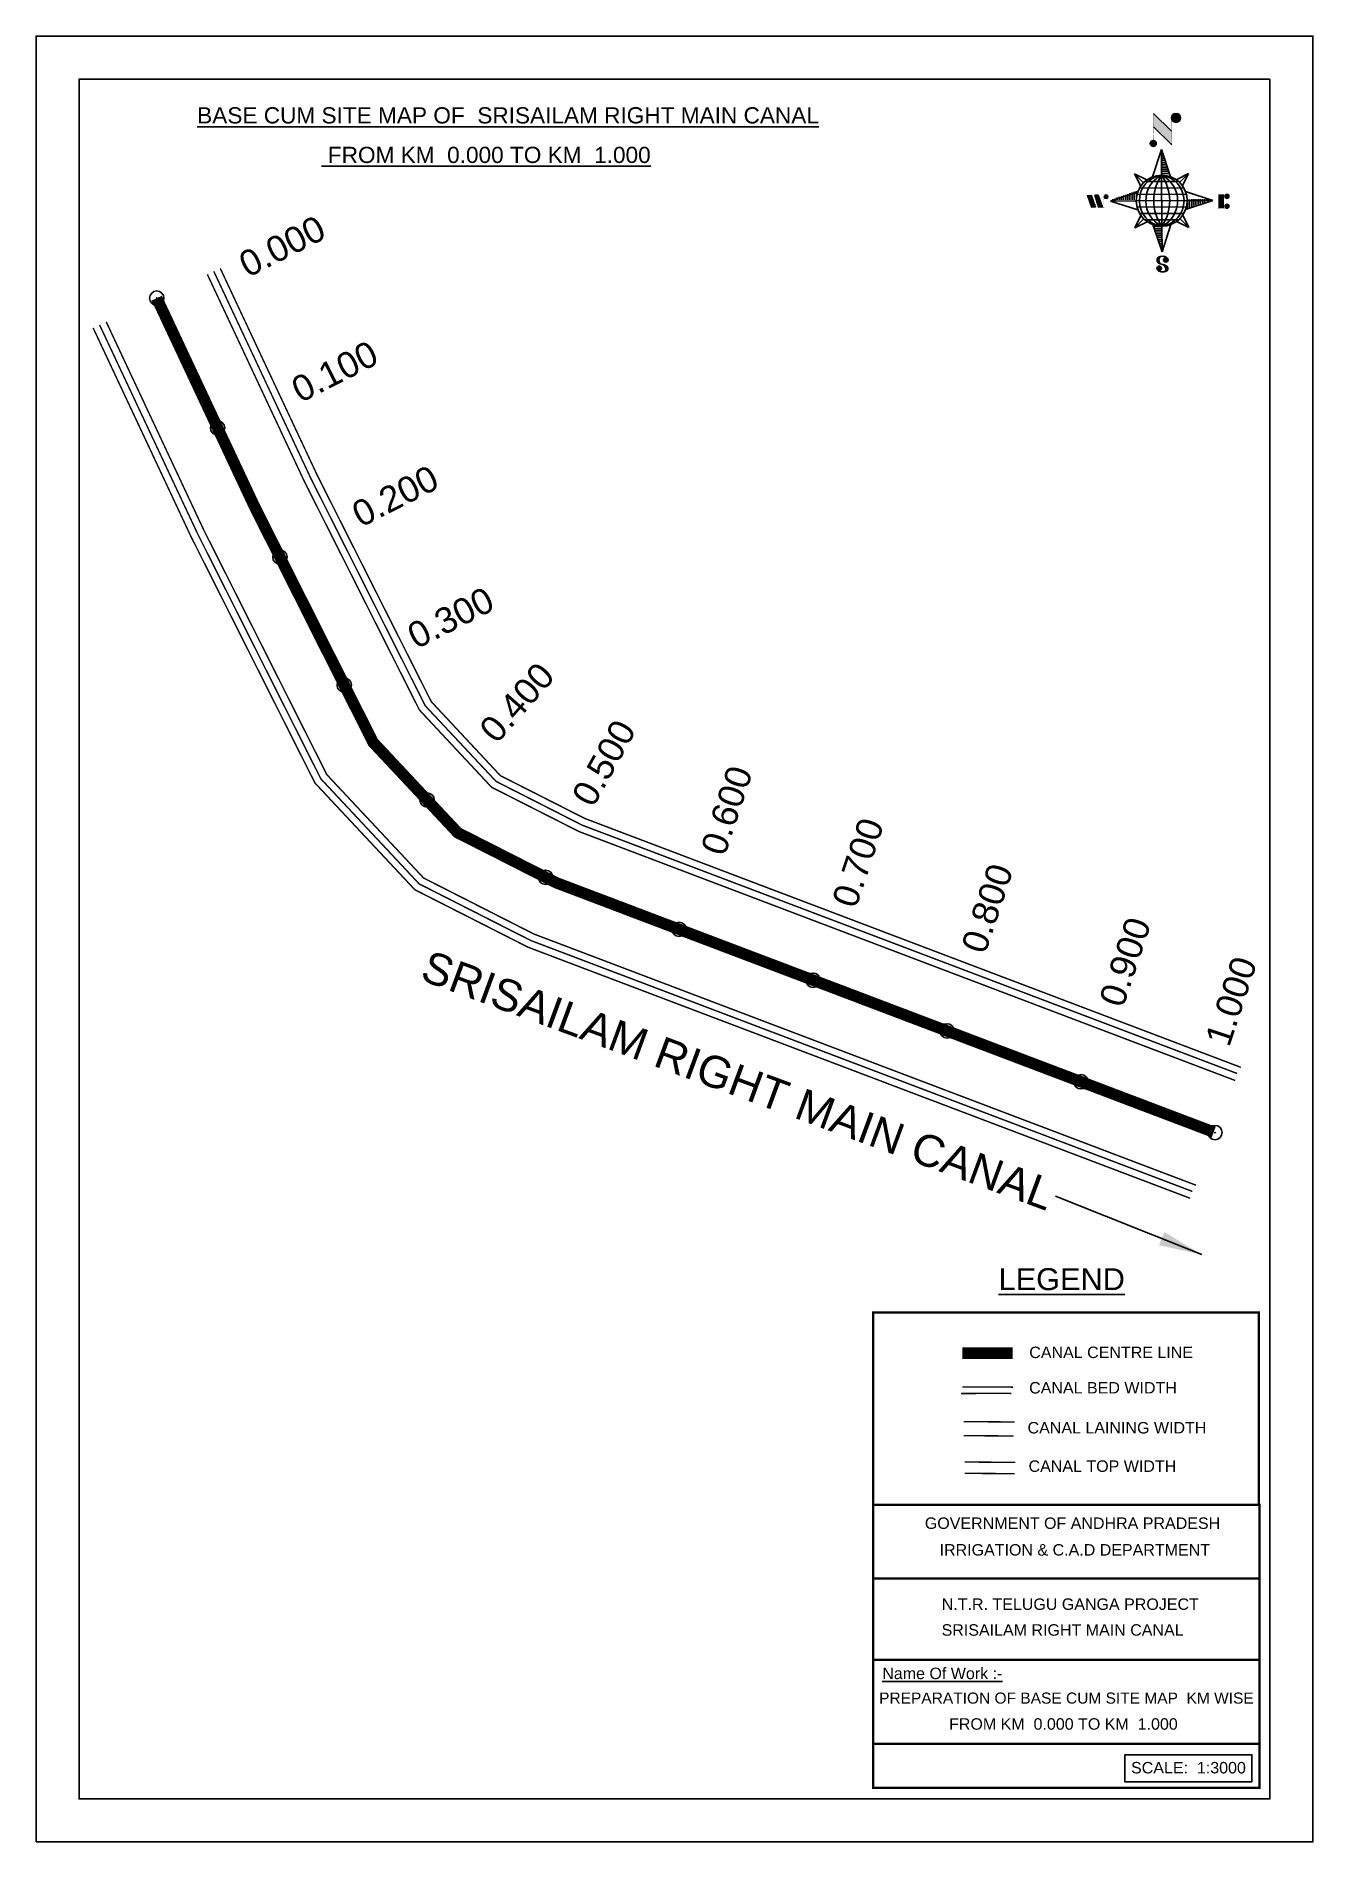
# Model space of a CAD drawing. Header units: inches. Extents: x 257298 to 258189, y 1758361 to 1759621.
import ezdxf

# ---------------------------------------------------------------- set-up
doc = ezdxf.new("R2010")
doc.units = ezdxf.units.IN
doc.header["$MEASUREMENT"] = 0
doc.header["$PDMODE"] = 32
doc.header["$PDSIZE"] = 10
for name, color, linetype in [('AQUADUCT', 1, 'Continuous'), ('bed with', 5, 'Continuous'), ('bord', 1, 'Continuous'), ('CHAINAGE', 7, 'Continuous'), ('FRAME 025', 7, 'Continuous'), ('lining', 4, 'Continuous'), ('TEXT', 7, 'Continuous'), ('top of bund', 1, 'Continuous'), ('V', 6, 'Continuous')]:
    doc.layers.add(name, color=color, linetype=linetype)
doc.styles.get("Standard").update_dxf_attribs({"font": 'arial.ttf'})
doc.dimstyles.get("Standard").update_dxf_attribs({"dimtxt": 0.18, "dimasz": 0.18, "dimexe": 0.18, "dimexo": 0.0625, "dimgap": 0.09, "dimtad": 0, "dimtih": 1, "dimtoh": 1, "dimdec": 4, "dimzin": 0, "dimdsep": 46, "dimtxsty": 'Standard', "dimcen": 0.09, "dimadec": 0, "dimazin": 0, "dimtfac": 1, "dimtdec": 4, "dimtofl": 0, "dimtmove": 0, "dimatfit": 3, "dimfxl": 0, "dimtolj": 1, "dimtzin": 0, "dimarcsym": 0})
pattern_1 = [(267.297113149, (-8720374.938, 50637915.138), (10.5367255337, -0.497431438), [])]
pattern_2 = [(357.297113149, (-8720374.938, 50637915.138), (0.497431438, 10.5367255337), [])]

# ---------------------------------------------------------------- blocks, each defined once
blk = doc.blocks.new('*X5')
at = {"color": 0, "linetype": 'Continuous'}
for p, q in [((6321.6, 240.5), (6322.3, 241.2)), ((6321.6, 240.3), (6322.3, 241)), ((6321.6, 240.1), (6322.3, 240.8)), ((6321.6, 239.9), (6322.4, 240.7)), ((6321.6, 239.8), (6322.4, 240.6)), ((6321.6, 239.6), (6322.5, 240.5)), ((6321.6, 239.4), (6322.5, 240.3)), ((6321.6, 239.2), (6322.6, 240.2)), ((6321.7, 239.1), (6322.6, 240.1)), ((6321.8, 240.8), (6322.4, 241.4)), ((6321.8, 239), (6322.7, 240)), ((6321.8, 239), (6322.8, 239.9)), ((6321.9, 238.9), (6322.9, 239.8)), ((6322, 238.8), (6323, 239.7)), ((6322.1, 241.3), (6322.4, 241.6)), ((6322.1, 238.7), (6323.1, 239.6)), ((6322.2, 238.6), (6323.1, 239.6)), ((6322.3, 238.5), (6323.2, 239.5)), ((6322.4, 238.5), (6323.3, 239.4)), ((6322.5, 238.4), (6323.4, 239.3)), ((6322.7, 238.4), (6323.6, 239.3)), ((6322.8, 238.3), (6323.7, 239.2)), ((6322.9, 238.3), (6323.8, 239.1)), ((6323.1, 238.2), (6323.9, 239.1)), ((6323.2, 238.2), (6324, 239)), ((6323.3, 238.2), (6324.2, 239)), ((6323.5, 238.1), (6324.3, 238.9)), ((6323.7, 238.1), (6324.4, 238.9)), ((6323.8, 238.1), (6324.6, 238.8)), ((6324.1, 238.2), (6324.7, 238.8)), ((6324.3, 238.3), (6324.9, 238.8)), ((6324.6, 238.3), (6325.1, 238.8)), ((6324.8, 238.4), (6325.2, 238.8)), ((6325.1, 238.5), (6325.4, 238.8)), ((6325.4, 238.6), (6325.6, 238.8))]:
    blk.add_line(p, q, dxfattribs=at)
blk = doc.blocks.new('*X4')
at = {"color": 0, "linetype": 'Continuous'}
for p, q in [((6324.4, 240.3), (6324.5, 240.4)), ((6324.6, 240.3), (6324.8, 240.5)), ((6324.7, 240.2), (6325, 240.5)), ((6324.8, 240.2), (6325.2, 240.6)), ((6325, 240.1), (6325.5, 240.6)), ((6325.1, 240.1), (6325.6, 240.6)), ((6325.2, 240), (6325.8, 240.6)), ((6325.3, 240), (6326, 240.6)), ((6325.4, 239.9), (6326.1, 240.6)), ((6325.5, 239.8), (6326.2, 240.5)), ((6325.6, 239.8), (6326.3, 240.5)), ((6325.7, 239.7), (6326.5, 240.4)), ((6325.9, 239.6), (6326.6, 240.3)), ((6326, 239.5), (6326.7, 240.3)), ((6326, 239.4), (6326.8, 240.2)), ((6326.1, 239.3), (6327, 240.2)), ((6326.2, 239.3), (6327.1, 240.1)), ((6326.3, 239.2), (6327.1, 240)), ((6326.4, 239.1), (6327.2, 239.9)), ((6326.5, 239), (6327.3, 239.8)), ((6326.5, 238.9), (6327.4, 239.7)), ((6326.6, 238.8), (6327.5, 239.6)), ((6326.7, 238.7), (6327.5, 239.5)), ((6326.8, 238.6), (6327.6, 239.4)), ((6326.8, 238.5), (6327.7, 239.3)), ((6326.8, 236.5), (6327.4, 237)), ((6326.9, 238.3), (6327.8, 239.2)), ((6326.9, 238.2), (6327.9, 239.1)), ((6326.9, 236.8), (6327.6, 237.4)), ((6327, 238.1), (6327.8, 239)), ((6327, 237.9), (6327.8, 238.8)), ((6327, 237.8), (6327.8, 238.6)), ((6327, 237.6), (6327.8, 238.4)), ((6327, 237.4), (6327.8, 238.2)), ((6327, 237.3), (6327.8, 238)), ((6327, 237.1), (6327.8, 237.9))]:
    blk.add_line(p, q, dxfattribs=at)
blk = doc.blocks.new('H')
at = {"layer": 'bord', "extrusion": (0.000427885, 0.004792, 0.999988)}
h = blk.add_hatch(dxfattribs=at)
h.set_pattern_fill('LINE', color=8, scale=84.387686, angle=-2.70289, style=0)
h.set_pattern_definition(pattern_2)
h.paths.add_polyline_path([(-492.5, 785.6, -0.090992), (-448, 775.2), (-486.5, 912)])
h = blk.add_hatch(dxfattribs=at)
h.set_pattern_fill('LINE', color=8, scale=84.387686, angle=-92.70289, style=0)
h.set_pattern_definition(pattern_1)
h.paths.add_polyline_path([(-624.9, 665.1, -0.090992), (-614.5, 709.6), (-751.3, 671.1)])
h = blk.add_hatch(dxfattribs=at)
h.set_pattern_fill('LINE', color=8, scale=84.387686, angle=-92.70289, style=0)
h.set_pattern_definition(pattern_1)
h.paths.add_polyline_path([(-245.6, 647.2), (-372, 653.2, -0.090992), (-382.4, 608.7)])
h = blk.add_hatch(dxfattribs=at)
h.set_pattern_fill('LINE', color=8, scale=84.387686, angle=-2.70289, style=0)
h.set_pattern_definition(pattern_2)
h.paths.add_polyline_path([(-504.4, 532.7, -0.090992), (-548.9, 543.1), (-510.4, 406.3)])
for p, q in [((-516.2, 1087.1, -1217.1), (-431.5, 994, -1216.7)), ((-519.4, 1020.4, -1216.8), (-434.7, 927.3, -1216.4)), ((-538.3, 773.7, -1215.6), (-487, 906.2, -1216.3)), ((-487, 906.2, -1216.3), (-493, 779.8, -1215.7)), ((-487, 906.2, -1216.3), (-448.5, 769.4, -1215.7)), ((-626.7, 793.8, -1215.7), (-566.8, 760.2, -1215.6)), ((-626.7, 793.8, -1215.7), (-584.1, 747, -1215.5)), ((-598.9, 731, -1215.4), (-626.7, 793.8, -1215.7)), ((-421.3, 753.3, -1215.6), (-358.5, 781.1, -1215.7)), ((-358.5, 781.1, -1215.7), (-405.3, 738.5, -1215.5)), ((-358.5, 781.1, -1215.7), (-392.1, 721.2, -1215.4)), ((-864.7, 700.9, -1215.1), (-846.9, 637.7, -1214.9)), ((-846.9, 700.1, -1215.1), (-829.1, 636.9, -1214.9)), ((-829.1, 699.2, -1215.2), (-811.3, 636, -1214.9)), ((-829.1, 699.2, -1215.2), (-811.3, 698.4, -1215.2)), ((-811.3, 698.4, -1215.2), (-793.5, 635.2, -1214.9)), ((-751.8, 665.3, -1215), (-615, 703.8, -1215.3)), ((-751.8, 665.3, -1215), (-625.4, 659.3, -1215)), ((-619.3, 614, -1214.8), (-751.8, 665.3, -1215)), ((-246.1, 641.4, -1215.1), (-382.9, 602.9, -1214.9)), ((-378.6, 692.6, -1215.3), (-246.1, 641.4, -1215.1)), ((-372.5, 647.4, -1215.1), (-246.1, 641.4, -1215.1)), ((-213.5, 669.3, -1215.3), (-216.7, 600.8, -1214.9)), ((-197.2, 599.9, -1214.9), (-193.9, 668.4, -1215.3)), ((-639.4, 525.6, -1214.4), (-605.8, 585.5, -1214.7)), ((-639.4, 525.6, -1214.4), (-592.6, 568.1, -1214.6)), ((-576.6, 553.3, -1214.6), (-639.4, 525.6, -1214.4)), ((-510.9, 400.5, -1213.9), (-549.4, 537.2, -1214.5)), ((-371.2, 512.9, -1214.5), (-431.1, 546.5, -1214.6)), ((-371.2, 512.9, -1214.5), (-413.8, 559.7, -1214.7)), ((-399, 575.7, -1214.7), (-371.2, 512.9, -1214.5)), ((-459.6, 533, -1214.5), (-510.9, 400.5, -1213.9)), ((-504.9, 526.9, -1214.5), (-510.9, 400.5, -1213.9))]:
    blk.add_line(p, q, dxfattribs=at)
at = {"layer": 'bord', "color": 8, "linetype": 'ByBlock', "extrusion": (0.000427885, 0.004792, 0.999988)}
for p, q in [((-386.5, 711.4, -1215.4), (-605.5, 721.7, -1215.4)), ((-410.8, 744.2, -1215.5), (-578.1, 752.1, -1215.5)), ((-493, 779.8, -1215.7), (-504.9, 526.9, -1214.5)), ((-372.5, 647.4, -1215.1), (-625.4, 659.3, -1215)), ((-378, 615.9, -1214.9), (-622.9, 627.5, -1214.9)), ((-375, 679.2, -1215.3), (-619.9, 690.7, -1215.2)), ((-392.4, 584.9, -1214.8), (-611.4, 595.3, -1214.7)), ((-419.8, 554.6, -1214.6), (-587.1, 562.5, -1214.6))]:
    blk.add_line(p, q, dxfattribs=at)
at = {"layer": 'bord', "extrusion": (0.000427885, 0.004792, 0.999988), "elevation": -1212.1}
for points in [[(-522, 959.6, 1.61, 1.61, 0), (-515.7, 1092.9, 1.61, 1.61, 0)], [(-434.2, 933.1, 1.61, 1.61, 0), (-427.9, 1066.5, 1.61, 1.61, 0)], [(-870.1, 707, 0.642, 0.642, 0), (-846.4, 705.9, 0.642, 0.642, 0)], [(-828.6, 642.7, 0.642, 0.642, 0), (-855.2, 643.9, 0.642, 0.642, 0)], [(-828.6, 642.7, 0.642, 0.642, 0), (-821, 678, 0.642, 0.642, 0)], [(-810.8, 641.8, 0.642, 0.642, 0), (-784.1, 640.6, 0.642, 0.642, 0)], [(-793, 641, 0.642, 0.642, 0), (-781.6, 693.9, 0.642, 0.642, 0)], [(-222.7, 675.6, 0.706, 0.706, 0), (-173.8, 673.3, 0.706, 0.706, 0)], [(-177.1, 604.8, 0.706, 0.706, 0), (-226, 607.1, 0.706, 0.706, 0)]]:
    blk.add_lwpolyline(points, format="xyseb", dxfattribs=at)
for points in [[(-413.7, 1073.1, 22.3, 22.3, 1), (-397.6, 1057.7, 22.3, 22.3, 1)], [(-530.3, 949.5, 14.8, 14.8, 1), (-519.6, 939.3, 14.8, 14.8, 1)], [(-775.9, 696.6, 8.9, 8.9, 1), (-769.5, 690.4, 8.9, 8.9, 1)], [(-177.8, 666.9, 9.79, 9.79, 1), (-170.8, 660.1, 9.79, 9.79, 1)], [(-180.1, 618, 9.79, 9.79, 1), (-173.1, 611.2, 9.79, 9.79, 1)], [(-489.8, 361.7, 11.1, 11.1, 1), (-498.1, 369.1, 11.1, 11.1, 1)], [(-525.2, 321.6, 11.1, 11.1, 1), (-533.4, 328.9, 11.1, 11.1, 1)]]:
    blk.add_lwpolyline(points, format="xyseb", close=True, dxfattribs=at)
at = {"layer": 'bord', "extrusion": (0.000427885, 0.004792, 0.999988), "const_width": 0.706, "elevation": -1212.1}
blk.add_lwpolyline([(-194.8, 644.8), (-185, 644.4)], dxfattribs=at)
at = {"layer": 'bord', "extrusion": (0.000427885, 0.004792, 0.999988), "elevation": -1212.1}
for points in [[(-537, 317.4), (-530.7, 310.5), (-519.8, 306.8), (-504.9, 306.9), (-493.9, 310), (-486.3, 317.7), (-486.5, 325.8), (-490.6, 333.3), (-493.5, 336.2), (-502.8, 340.9), (-522.5, 347.3), (-530.4, 351.6), (-533.7, 354.6), (-537.4, 362.6), (-537, 373.4), (-530, 380.7), (-520, 384.1), (-503.5, 384.2), (-492.5, 379.9), (-487.1, 373.3)], [(-522.5, 347.6), (-526.2, 353.8), (-527.8, 360.6), (-527.9, 370.6), (-525.9, 375.5), (-521.3, 381.2), (-514.5, 384.4)], [(-504.9, 306.9), (-499, 312.4), (-497, 319.4), (-497.5, 326.5), (-501.2, 335.4), (-509.2, 343.2)]]:
    blk.add_lwpolyline(points, dxfattribs=at)
at = {"layer": 'bord', "extrusion": (0.000427885, 0.004792, 0.999988)}
for centre, radius in [((-405.6, 1065.4, -1212.1), 22.3), ((-525, 944.4, -1212.1), 14.8), ((-498.4, 659.1, -1212.1), 126.6), ((-772.7, 693.5, -1212.1), 8.9), ((-174.3, 663.5, -1212.1), 9.79), ((-176.6, 614.6, -1212.1), 9.79), ((-494, 365.4, -1212.1), 11.1), ((-529.3, 325.2, -1212.1), 11.1)]:
    blk.add_circle(centre, radius, dxfattribs=at)
at = {"layer": 'bord', "color": 8, "linetype": 'ByBlock', "extrusion": (0.000427885, 0.004792, 0.999988)}
for centre, radius, start, end in [((-481.5, 658.3, -1212.1), 127.7, 94.92536, 259.66906), ((-436.8, 656.2, -1212.1), 140.8, 113.28644, 241.30798), ((-315.9, 650.5, -1212.1), 222.3, 142.58916, 212.00526), ((-560.1, 662.1, -1212.1), 140.8, 293.28644, 61.30798), ((-681, 667.8, -1212.1), 222.3, 322.58916, 32.00526), ((-515.4, 659.9, -1212.1), 127.7, 274.92536, 79.66906)]:
    blk.add_arc(centre, radius, start, end, dxfattribs=at)
at = {"layer": 'bord', "extrusion": (0.000427885, 0.004792, 0.999988)}
for points in [[(-515.7, 1092.9, -1212.1), (-431, 999.8, -1212.1), (-518.9, 1026.2, -1212.1), (-434.2, 933.1, -1212.1)], [(-864.1, 706.7, -1212.1), (-846.4, 705.9, -1212.1), (-846.3, 643.5, -1212.1), (-828.6, 642.7, -1212.1)], [(-828.6, 705, -1212.1), (-810.8, 704.2, -1212.1), (-810.8, 641.8, -1212.1), (-793, 641, -1212.1)], [(-193.4, 674.2, -1212.1), (-196.6, 605.7, -1212.1), (-213, 675.1, -1212.1), (-216.2, 606.7, -1212.1)]]:
    blk.add_solid(points, dxfattribs=at)
at = {"layer": 'bord', "extrusion": (0.000427885, 0.004792, 0.999988), "xscale": 7.977342409717546, "yscale": 7.977342408231451, "zscale": 7.977342408476333, "rotation": 138.0840426661453}
for name, p in [('*X4', (38300.5, -31929.4, -1212.1)), ('*X5', (38314.4, -31950.9, -1212.1))]:
    blk.add_blockref(name, p, dxfattribs=at)

msp = doc.modelspace()

# ---------------------------------------------------------------- linework, layer by layer
at = {"linetype": 'ByBlock'}
for points in [[(257297.7, 1758361.1), (257297.7, 1759621.1), (258188.7, 1759621.1), (258188.7, 1758361.1)], [(258158.7, 1759591.1), (258158.7, 1758391.1), (257327.7, 1758391.1), (257327.7, 1759591.1)]]:
    msp.add_lwpolyline(points, close=True, dxfattribs=at)
at = {"color": 3}
for p in [(257381.9, 1759438.3), (257424.3, 1759347.8), (257467.8, 1759257.7), (257512.7, 1759168.4), (257570.6, 1759088.1), (257653.3, 1759034.2), (257746.4, 1758997.9), (257839.9, 1758962.4), (257933.4, 1758927), (258026.9, 1758891.5), (258120.4, 1758856.1)]:
    msp.add_point(p, dxfattribs=at)
at = {"layer": 'bed with', "const_width": 1}
for points in [[(257417.2, 1759454.9), (257484.9, 1759310.4), (257565.2, 1759150.9), (257615.6, 1759097), (257676.6, 1759066.1), (258134.5, 1758892.4)], [(257346.6, 1759421.8), (257414.8, 1759276.3), (257500.6, 1759105.8), (257568.1, 1759033.7), (257645.1, 1758994.6), (258107.2, 1758819.3)], [(257978.3, 1758674), (257976.2, 1758674.1), (257943.5, 1758674), (257943.2, 1758674.1)], [(257979.4, 1758678.4), (257976.3, 1758678.5), (257944.1, 1758678.5)]]:
    msp.add_lwpolyline(points, dxfattribs=at)
at = {"layer": 'FRAME 025', "lineweight": -3, "const_width": 1.64}
for points in [[(257881.9, 1758730.5), (258151, 1758730.5), (258151, 1758596.3), (257881.9, 1758596.3)], [(257881.9, 1758596.3), (258151.4, 1758596.3), (258151.4, 1758398.8), (257881.9, 1758398.8)]]:
    msp.add_lwpolyline(points, close=True, dxfattribs=at)
for points in [[(257881.9, 1758545), (258151.4, 1758545)], [(257881.9, 1758488.1), (258151.4, 1758488.1)], [(257881.9, 1758429.5), (258151.4, 1758429.5)]]:
    msp.add_lwpolyline(points, dxfattribs=at)
at = {"layer": 'lining', "const_width": 1}
for points in [[(257421.7, 1759457), (257489.4, 1759312.6), (257569.3, 1759153.8), (257618.7, 1759101.1), (257678.7, 1759070.6), (258135.8, 1758897.3)], [(257342, 1759419.6), (257410.3, 1759274.1), (257496.4, 1759102.9), (257565, 1759029.6), (257643.1, 1758990), (258104.6, 1758815)], [(257945.1, 1758654.4), (257969.8, 1758654.2), (257980.5, 1758654.1)], [(257945.1, 1758644.6), (257971.9, 1758644.4), (257980, 1758644.3)]]:
    msp.add_lwpolyline(points, dxfattribs=at)
at = {"layer": 'top of bund', "const_width": 1}
for points in [[(257426.2, 1759459.1), (257493.9, 1759314.7), (257573.5, 1759156.7), (257621.7, 1759105.1), (257680.7, 1759075.2), (258138.4, 1758901.6)], [(257337.5, 1759417.5), (257405.8, 1759271.9), (257492.3, 1759100), (257562, 1759025.5), (257641, 1758985.4), (258103.1, 1758810.2)], [(257945.7, 1758626.2), (257970.2, 1758626), (257981.1, 1758625.9)], [(257980.7, 1758618), (257972.7, 1758618.1), (257945.8, 1758618.3)]]:
    msp.add_lwpolyline(points, dxfattribs=at)
at = {"layer": 'V', "color": 6, "const_width": 8}
for points in [[(257381.9, 1759438.3), (257449.9, 1759293.3), (257532.9, 1759128.3), (257591.9, 1759065.3), (257660.9, 1759030.3), (258119.5, 1758856.4)], [(257979.3, 1758702.1), (257976.7, 1758702.1), (257944.1, 1758702.1)], [(257944.1, 1758702.1), (257979.3, 1758702.1)]]:
    msp.add_lwpolyline(points, dxfattribs=at)
at = {"layer": 'V', "color": 0}
msp.add_lwpolyline([(258057.4, 1758421.9), (258146.1, 1758421.9), (258146.1, 1758403.1), (258057.4, 1758403.1)], close=True, dxfattribs=at)

# ---------------------------------------------------------------- block references
at = {"layer": 'AQUADUCT', "color": 1, "xscale": 0.1408039184319789, "yscale": 0.1408039184752852, "zscale": 0.1408039184379445, "rotation": 3.078330572322649}
msp.add_blockref('H', (258158.3, 1759418.2, 170.9), dxfattribs=at)

# ---------------------------------------------------------------- texts
at = {"layer": 'CHAINAGE'}
for s, rotation, p in [('0.000', 26.9734, (257445.4, 1759452.3)), ('0.100', 26.9734, (257482.1, 1759364.9)), ('0.200', 26.9734, (257524.3, 1759278)), ('0.300', 26.9734, (257563, 1759193.1)), ('0.400', 48.5447, (257619.1, 1759126.7)), ('0.500', 60.9245, (257686.4, 1759082.2)), ('0.600', 71.5939, (257778.2, 1759048.2)), ('0.700', 71.5939, (257869.8, 1759011.8)), ('0.800', 71.5939, (257960, 1758979.9)), ('0.900', 71.5939, (258056.2, 1758942.5)), ('1.000', 71.5939, (258130.2, 1758915.1))]:
    msp.add_text(s, height=18, rotation=rotation, dxfattribs=at).set_placement(p)
at = {"layer": 'CHAINAGE', "color": 1}
msp.add_text('SRISAILAM RIGHT MAIN CANAL', height=22.124, rotation=339.7446, dxfattribs=at).set_placement((257564.7, 1758963))
at = {"layer": 'CHAINAGE', "color": 0}
for s, height, p in [('%%ULEGEND', 15.34, (257969.4, 1758746.1)), ('CANAL CENTRE LINE', 8, (257990.8, 1758698.7)), ('CANAL BED WIDTH', 8, (257990.7, 1758674)), ('CANAL LAINING WIDTH', 8, (257989.6, 1758646.1)), ('CANAL TOP WIDTH', 8, (257990.3, 1758619.3)), ('GOVERNMENT OF ANDHRA PRADESH ', 8, (257917.9, 1758579.5)), ('IRRIGATION & C.A.D DEPARTMENT', 8, (257928.2, 1758560.9)), ('N.T.R. TELUGU GANGA PROJECT', 8, (257929.7, 1758523)), ('SRISAILAM RIGHT MAIN CANAL', 8, (257929.6, 1758505)), ('%%UName Of Work :-', 8, (257888.2, 1758474.7)), ('PREPARATION OF BASE CUM SITE MAP  KM WISE', 7.743, (257886, 1758457.6)), (' FROM KM  0.000 TO KM  1.000', 8, (257931.7, 1758439.4)), ('SCALE:  1:3000', 8, (258061.8, 1758408.9))]:
    msp.add_text(s, height=height, dxfattribs=at).set_placement(p)
at = {"layer": 'TEXT', "color": 0}
for s, p in [('%%UBASE CUM SITE MAP OF  SRISAILAM RIGHT MAIN CANAL', (257410.1, 1759560.2)), ('%%U FROM KM  0.000 TO KM  1.000', (257496.9, 1759532.6))]:
    msp.add_text(s, height=11.294, dxfattribs=at).set_placement(p)

# ---------------------------------------------------------------- leaders
at = {"layer": 'CHAINAGE', "color": 1}
msp.add_leader([(258111.1, 1758770.9), (258009.2, 1758811.7)], dimstyle='Standard', override={"dimasz": 30, "dimgap": 0.09, "dimtad": 0}, dxfattribs=at)

doc.saveas('drawing.dxf')
